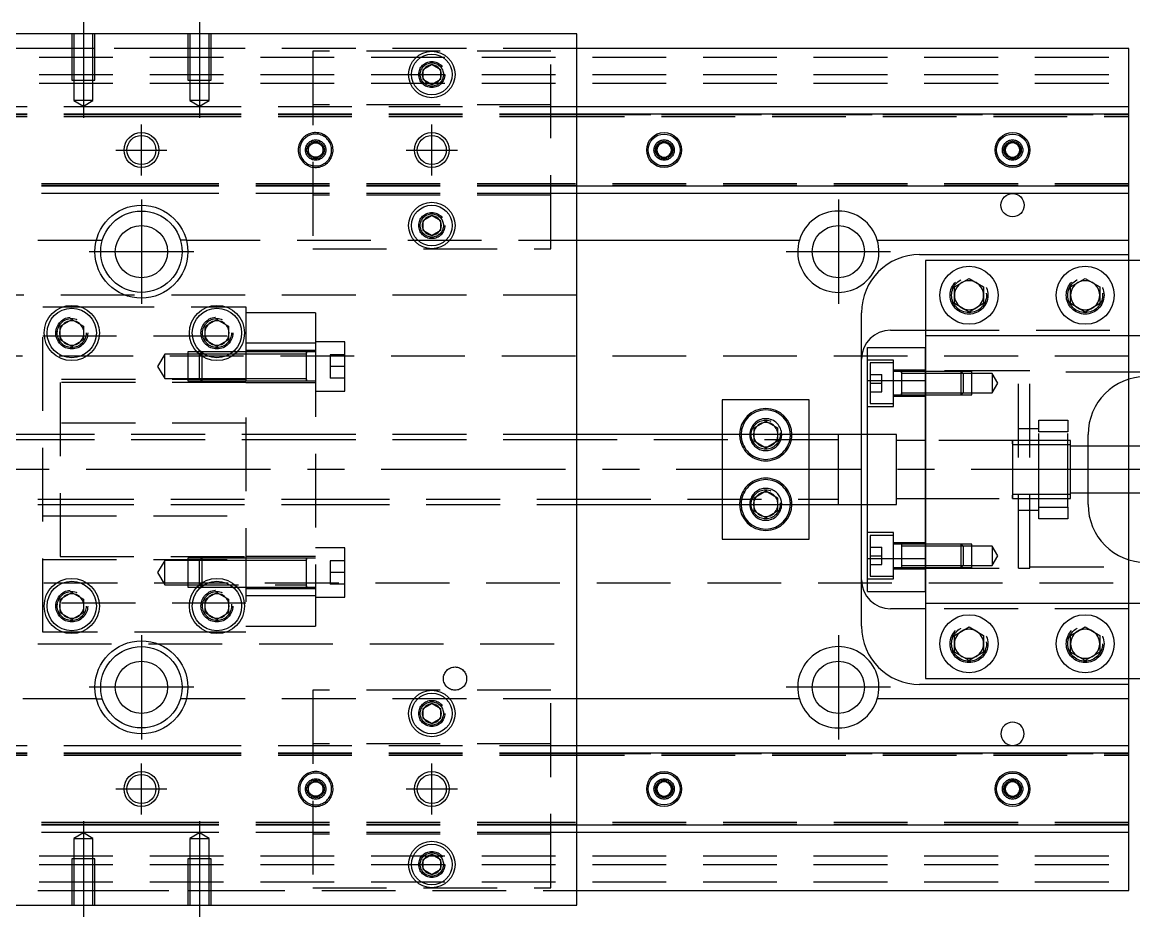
# Model space of a CAD drawing. Extents: x -12 to 519, y -264 to 77.
# Drawn here: x 149.5 to 340.9, y -77 to 77 of the extents above; entities that cross this region are included whole.
import ezdxf

# ---------------------------------------------------------------- set-up
doc = ezdxf.new("R2010")
doc.units = 0
doc.linetypes.add('CENTER', pattern=[50.8, 31.75, -6.35, 6.35, -6.35])
doc.linetypes.add('DASHED', pattern=[19.05, 12.7, -6.35])
doc.layers.get('0').update_dxf_attribs({"linetype": 'CONTINUOUS'})
doc.layers.add('CENTER', color=1, linetype='CENTER')

msp = doc.modelspace()

# ---------------------------------------------------------------- linework, layer by layer
at = {"color": 7, "linetype": 'CONTINUOUS'}
for p, q in [((245, 75), (95, 75)), ((245, -75), (245, 75)), ((340, 72.5), (245, 72.5)), ((340, 62.5), (340, 72.5)), ((218.5, 68.87), (220, 69.73)), ((220, 69.73), (221.5, 68.87)), ((218.5, 67.13), (218.5, 68.87)), ((220, 66.27), (218.5, 67.13)), ((221.5, 67.13), (220, 66.27)), ((221.5, 68.87), (221.5, 67.13)), ((245, 62.5), (340, 62.5)), ((245, 61.25), (340, 61.25)), ((340, 61.25), (340, 62.5)), ((340, 48.75), (340, 61.25)), ((258.75, 55.72), (260, 56.44)), ((258.75, 54.28), (258.75, 55.72)), ((260, 56.44), (261.25, 55.72)), ((261.25, 55.72), (261.25, 54.28)), ((318.75, 55.72), (320, 56.44)), ((318.75, 54.28), (318.75, 55.72)), ((320, 56.44), (321.25, 55.72)), ((321.25, 55.72), (321.25, 54.28)), ((260, 53.56), (258.75, 54.28)), ((261.25, 54.28), (260, 53.56)), ((320, 53.56), (318.75, 54.28)), ((321.25, 54.28), (320, 53.56)), ((340, 48.75), (245, 48.75)), ((340, 47.5), (340, 48.75)), ((340, 47.5), (245, 47.5)), ((340, 39.5), (340, 47.5)), ((218.5, 42.87), (220, 43.73)), ((218.5, 41.13), (218.5, 42.87)), ((220, 43.73), (221.5, 42.87)), ((221.5, 42.87), (221.5, 41.13)), ((220, 40.27), (218.5, 41.13)), ((221.5, 41.13), (220, 40.27)), ((162.25, 39.5), (163.29, 39.5)), ((177.75, 39.5), (176.71, 39.5)), ((245, 39.5), (283.29, 39.5)), ((296.71, 39.5), (340, 39.5)), ((340, 37), (340, 39.5)), ((304, 37), (340, 37)), ((340, 36), (340, 37)), ((305, 36), (305, 23)), ((355, 36), (305, 36)), ((310, 31.44), (312.5, 32.89)), ((312.5, 32.89), (315, 31.44)), ((330, 31.44), (332.5, 32.89)), ((332.5, 32.89), (335, 31.44)), ((310, 28.56), (310, 31.44)), ((315, 31.44), (315, 28.56)), ((330, 28.56), (330, 31.44)), ((335, 31.44), (335, 28.56)), ((294, 6), (294, 27)), ((312.5, 27.11), (310, 28.56)), ((315, 28.56), (312.5, 27.11)), ((332.5, 27.11), (330, 28.56)), ((335, 28.56), (332.5, 27.11)), ((156, 24.65), (158, 25.81)), ((158, 25.81), (160, 24.65)), ((181, 24.65), (183, 25.81)), ((183, 25.81), (185, 24.65)), ((156, 22.35), (156, 24.65)), ((160, 24.65), (160, 22.35)), ((181, 22.35), (181, 24.65)), ((185, 24.65), (185, 22.35)), ((299, 24), (305, 24)), ((305, 23), (305, 15.33)), ((345, 23), (305, 23)), ((158, 21.19), (156, 22.35)), ((160, 22.35), (158, 21.19)), ((183, 21.19), (181, 22.35)), ((185, 22.35), (183, 21.19)), ((295, 15.33), (295, 21)), ((295, 21), (305, 21)), ((295, 15.33), (305, 15.33)), ((295, -15.33), (295, 15.33)), ((305, -15.33), (305, 15.33)), ((305, 15.33), (305, -15.33)), ((340, 4), (340, 15.54)), ((285, 12), (270, 12)), ((270, 12), (270, 6)), ((285, 6), (285, 12)), ((275.5, 7.15), (277.5, 8.31)), ((277.5, 8.31), (279.5, 7.15)), ((290, 6), (245, 6)), ((275.5, 6), (275.5, 7.15)), ((279.5, 7.15), (279.5, 6)), ((290.01, 6), (290, 6)), ((295, 6), (290, 6)), ((290, 6), (290, 6)), ((333, -6), (333, 6)), ((345, 4), (333, 4)), ((333, -4), (345, -4)), ((340, -15.54), (340, -4)), ((245, -6), (290, -6)), ((270, -6), (270, -12)), ((275.5, -7.15), (275.5, -6)), ((277.5, -8.31), (275.5, -7.15)), ((279.5, -7.15), (277.5, -8.31)), ((279.5, -6), (279.5, -7.15)), ((285, -12), (285, -6)), ((290, -6), (290.01, -6)), ((290, -6), (290, -6)), ((290, -6), (295, -6)), ((294, -27), (294, -6)), ((270, -12), (285, -12)), ((295, -15.33), (305, -15.33)), ((295, -21), (295, -15.33)), ((305, -15.33), (305, -23)), ((295, -21), (305, -21)), ((156, -22.35), (158, -21.19)), ((156, -24.65), (156, -22.35)), ((158, -21.19), (160, -22.35)), ((160, -22.35), (160, -24.65)), ((181, -22.35), (183, -21.19)), ((181, -24.65), (181, -22.35)), ((183, -21.19), (185, -22.35)), ((185, -22.35), (185, -24.65)), ((158, -25.81), (156, -24.65)), ((160, -24.65), (158, -25.81)), ((183, -25.81), (181, -24.65)), ((185, -24.65), (183, -25.81)), ((305, -24), (299, -24)), ((305, -23), (345, -23)), ((305, -23), (305, -36)), ((310, -28.56), (312.5, -27.11)), ((310, -31.44), (310, -28.56)), ((312.5, -27.11), (315, -28.56)), ((315, -28.56), (315, -31.44)), ((330, -28.56), (332.5, -27.11)), ((330, -31.44), (330, -28.56)), ((332.5, -27.11), (335, -28.56)), ((335, -28.56), (335, -31.44)), ((312.5, -32.89), (310, -31.44)), ((315, -31.44), (312.5, -32.89)), ((332.5, -32.89), (330, -31.44)), ((335, -31.44), (332.5, -32.89)), ((305, -36), (355, -36)), ((340, -37), (340, -36)), ((340, -37), (304, -37)), ((340, -39.5), (340, -37)), ((162.25, -39.5), (163.29, -39.5)), ((177.75, -39.5), (176.71, -39.5)), ((283.29, -39.5), (245, -39.5)), ((340, -39.5), (296.71, -39.5)), ((340, -47.5), (340, -39.5)), ((218.5, -41.13), (220, -40.27)), ((218.5, -42.87), (218.5, -41.13)), ((220, -40.27), (221.5, -41.13)), ((221.5, -41.13), (221.5, -42.87)), ((220, -43.73), (218.5, -42.87)), ((221.5, -42.87), (220, -43.73)), ((245, -47.5), (340, -47.5)), ((340, -48.75), (340, -47.5)), ((245, -48.75), (340, -48.75)), ((340, -61.25), (340, -48.75)), ((258.75, -54.28), (260, -53.56)), ((260, -53.56), (261.25, -54.28)), ((318.75, -54.28), (320, -53.56)), ((320, -53.56), (321.25, -54.28)), ((258.75, -55.72), (258.75, -54.28)), ((261.25, -54.28), (261.25, -55.72)), ((318.75, -55.72), (318.75, -54.28)), ((321.25, -54.28), (321.25, -55.72)), ((260, -56.44), (258.75, -55.72)), ((261.25, -55.72), (260, -56.44)), ((320, -56.44), (318.75, -55.72)), ((321.25, -55.72), (320, -56.44)), ((340, -61.25), (245, -61.25)), ((340, -62.5), (245, -62.5)), ((340, -62.5), (340, -61.25)), ((340, -72.5), (340, -62.5)), ((218.5, -67.13), (220, -66.27)), ((220, -66.27), (221.5, -67.13)), ((218.5, -68.87), (218.5, -67.13)), ((220, -69.73), (218.5, -68.87)), ((221.5, -68.87), (220, -69.73)), ((221.5, -67.13), (221.5, -68.87)), ((245, -72.5), (340, -72.5)), ((95, -75), (245, -75))]:
    msp.add_line(p, q, dxfattribs=at)
at = {"color": 3, "linetype": 'DASHED'}
for p, q in [((158, 75), (158, 67)), ((158.35, 75), (158.35, 67)), ((161.65, 67), (161.65, 75)), ((162, 67), (162, 75)), ((178, 75), (178, 67)), ((178.35, 75), (178.35, 67)), ((181.65, 67), (181.65, 75)), ((182, 67), (182, 75)), ((0, 71), (340, 71)), ((158, 72.5), (95, 72.5)), ((162, 72.5), (158, 72.5)), ((178, 72.5), (162, 72.5)), ((182, 72.5), (178, 72.5)), ((245, 72.5), (182, 72.5)), ((240.5, 72), (199.5, 72)), ((199.5, 72), (199.5, 38)), ((240.5, 38), (240.5, 72)), ((0, 68), (340, 68)), ((158, 67), (162, 67)), ((158.35, 67), (158.35, 63.5)), ((161.65, 63.5), (161.65, 67)), ((178, 67), (182, 67)), ((178.35, 67), (178.35, 63.5)), ((181.65, 63.5), (181.65, 67)), ((221.97, 68.33), (222, 68)), ((0, 66.5), (340, 66.5)), ((161.65, 63.5), (158.35, 63.5)), ((158.35, 63.5), (160, 62.55)), ((160, 62.55), (161.65, 63.5)), ((181.65, 63.5), (178.35, 63.5)), ((178.35, 63.5), (180, 62.55)), ((180, 62.55), (181.65, 63.5)), ((99.5, 62.5), (165.5, 62.5)), ((99.5, 61.25), (165.5, 61.25)), ((165.5, 62.5), (174.5, 62.5)), ((165.5, 61.25), (174.5, 61.25)), ((174.5, 62.5), (240.5, 62.5)), ((174.5, 61.25), (240.5, 61.25)), ((240.5, 62.8), (199.5, 62.8)), ((240.5, 62.5), (245, 62.5)), ((240.5, 61.25), (245, 61.25)), ((99.5, 61.11), (165.5, 61.11)), ((99.5, 61.1), (165.5, 61.1)), ((99.5, 60.8), (165.5, 60.8)), ((165.5, 61.11), (174.5, 61.11)), ((165.5, 61.1), (174.5, 61.1)), ((165.5, 60.8), (174.5, 60.8)), ((174.5, 61.11), (240.5, 61.11)), ((174.5, 61.1), (240.5, 61.1)), ((174.5, 60.8), (240.5, 60.8)), ((240.5, 61.11), (245, 61.11)), ((240.5, 61.1), (340, 61.1)), ((240.5, 60.8), (340, 60.8)), ((245, 61.11), (340, 61.11)), ((198.75, 55.72), (200, 56.44)), ((198.75, 54.28), (198.75, 55.72)), ((200, 56.44), (201.25, 55.72)), ((201.25, 55.72), (201.25, 54.28)), ((200, 53.56), (198.75, 54.28)), ((201.25, 54.28), (200, 53.56)), ((201.48, 55.26), (201.5, 55)), ((261.48, 55.26), (261.5, 55)), ((318.5, 55), (318.52, 55.25)), ((165.5, 49.2), (99.5, 49.2)), ((165.5, 48.9), (99.5, 48.9)), ((165.5, 48.89), (99.5, 48.89)), ((165.5, 48.75), (99.5, 48.75)), ((174.5, 49.2), (165.5, 49.2)), ((174.5, 48.9), (165.5, 48.9)), ((174.5, 48.89), (165.5, 48.89)), ((174.5, 48.75), (165.5, 48.75)), ((240.5, 49.2), (174.5, 49.2)), ((240.5, 48.9), (174.5, 48.9)), ((240.5, 48.89), (174.5, 48.89)), ((240.5, 48.75), (174.5, 48.75)), ((340, 49.2), (240.5, 49.2)), ((340, 48.9), (240.5, 48.9)), ((245, 48.89), (240.5, 48.89)), ((245, 48.75), (240.5, 48.75)), ((340, 48.89), (245, 48.89)), ((165.5, 47.5), (99.5, 47.5)), ((174.5, 47.5), (165.5, 47.5)), ((240.5, 47.5), (174.5, 47.5)), ((240.5, 47.2), (199.5, 47.2)), ((245, 47.5), (240.5, 47.5)), ((221.97, 42.33), (222, 42)), ((95, 39.5), (162.25, 39.5)), ((177.75, 39.5), (245, 39.5)), ((199.5, 38), (240.5, 38)), ((340, 24), (340, 36)), ((245, 30), (95, 30)), ((315.48, 30.36), (315.5, 30)), ((335.48, 30.36), (335.5, 30)), ((153, 28), (156.48, 28)), ((153, -28), (153, 28)), ((156.48, 28), (159.52, 28)), ((159.52, 28), (181.48, 28)), ((181.48, 28), (184.52, 28)), ((184.52, 28), (188, 28)), ((188, 28), (188, -28)), ((200, 27), (188, 27)), ((200, 27), (200, 21.75)), ((153, 23), (188, 23)), ((155.5, 23.5), (155.52, 23.8)), ((180.5, 23.5), (180.52, 23.8)), ((305, 24), (340, 24)), ((340, 23), (340, 24)), ((340, 15.54), (340, 23)), ((200, 21.75), (188, 21.75)), ((205, 22), (200, 22)), ((200, 21.75), (200, -21.75)), ((205, 13.5), (205, 22)), ((340, 19.5), (76.9, 19.5)), ((174, 19.85), (172.79, 17.75)), ((174, 15.65), (174, 19.85)), ((178, 19.85), (174, 19.85)), ((178, 20.25), (178, 15.25)), ((179.53, 20.25), (178, 20.25)), ((180, 19.85), (178, 19.85)), ((180.26, 20.25), (179.53, 20.25)), ((180.34, 20.19), (180, 19.85)), ((180, 19.82), (180, 19.85)), ((180.82, 19.85), (180, 19.85)), ((180, 15.65), (180, 19.82)), ((180.4, 20.25), (180.26, 20.25)), ((180.4, 20.25), (180.34, 20.19)), ((180.4, 20.25), (180.4, 20.14)), ((185.74, 20.25), (180.4, 20.25)), ((185.74, 20.25), (180.4, 20.25)), ((180.4, 20.14), (180.4, 19.52)), ((180.4, 19.52), (180.4, 15.25)), ((185.18, 19.85), (180.82, 19.85)), ((186.04, 19.85), (185.18, 19.85)), ((186.47, 20.25), (185.74, 20.25)), ((188, 19.85), (186.04, 19.85)), ((188, 20.25), (186.47, 20.25)), ((188, 20.25), (186.47, 20.25)), ((200, 20.5), (188, 20.5)), ((198.41, 20.25), (188, 20.25)), ((198.4, 19.85), (188, 19.85)), ((198.4, 15.25), (198.4, 20.25)), ((198.4, 19.85), (198.4, 20.25)), ((198.4, 15.25), (198.4, 20.25)), ((198.4, 20), (198.4, 20.25)), ((198.4, 20.25), (198.4, 20)), ((200, 20.25), (198.4, 20.25)), ((198.4, 15.51), (198.4, 20)), ((198.4, 15.65), (198.4, 19.85)), ((202.5, 19.75), (202.5, 17.75)), ((205, 19.75), (202.5, 19.75)), ((305, 15.33), (305, 21)), ((172.79, 17.75), (174, 15.65)), ((202.5, 17.75), (202.5, 15.75)), ((205, 17.75), (202.5, 17.75)), ((299.5, 18.85), (295, 18.85)), ((295.5, 18.35), (295.5, 11.35)), ((299.5, 18.35), (295.5, 18.35)), ((299.5, 10.85), (299.5, 18.85)), ((188, 15.5), (153, 15.5)), ((174, 15.65), (178, 15.65)), ((178, 15.65), (180, 15.65)), ((180, 15.65), (188, 15.65)), ((180, 15.65), (180.4, 15.25)), ((188, 15.65), (198.4, 15.65)), ((198.4, 15.25), (198.4, 15.65)), ((198.4, 15.25), (198.4, 15.51)), ((198.4, 15.51), (198.4, 15.25)), ((205, 15.75), (202.5, 15.75)), ((295.5, 16.35), (297.5, 16.35)), ((297.5, 14.85), (297.5, 16.35)), ((305, 17.1), (299.5, 17.1)), ((300.9, 16.85), (299.5, 16.85)), ((300.9, 16.85), (300.9, 16.63)), ((300.9, 16.63), (300.9, 16.85)), ((305, 16.85), (300.9, 16.85)), ((300.9, 16.85), (300.9, 16.85)), ((300.9, 16.85), (300.9, 16.85)), ((300.9, 16.63), (300.9, 13.07)), ((305, 16.5), (300.9, 16.5)), ((321, 17), (305, 17)), ((311.15, 16.85), (305, 16.85)), ((311.15, 16.85), (305, 16.85)), ((311.5, 16.5), (305, 16.5)), ((311.15, 12.85), (311.15, 16.85)), ((313, 16.85), (311.15, 16.85)), ((311.5, 16.5), (311.15, 16.85)), ((311.5, 16.5), (311.5, 13.2)), ((313, 16.5), (311.5, 16.5)), ((313, 12.85), (313, 16.85)), ((316.5, 16.5), (313, 16.5)), ((316.5, 16.5), (316.5, 13.2)), ((317.45, 14.85), (316.5, 16.5)), ((321, -17), (321, 17)), ((323, 17), (321, 17)), ((323, -17), (323, 17)), ((380, 16.75), (323, 16.75)), ((340, 15.54), (340, 15.54)), ((156, 15), (156, -15)), ((188, 15), (156, 15)), ((178, 15.25), (180.4, 15.25)), ((180.4, 15.25), (188, 15.25)), ((188, 15.25), (198.41, 15.25)), ((188, 15), (200, 15)), ((198.4, 15.25), (200, 15.25)), ((200, 13.5), (205, 13.5)), ((295.5, 14.85), (297.5, 14.85)), ((297.5, 13.35), (297.5, 14.85)), ((316.5, 13.2), (317.45, 14.85)), ((295.5, 13.35), (297.5, 13.35)), ((299.5, 12.85), (300.9, 12.85)), ((299.5, 12.6), (305, 12.6)), ((300.9, 13.2), (305, 13.2)), ((300.9, 13.07), (300.9, 12.85)), ((300.9, 12.85), (300.9, 13.07)), ((300.9, 12.85), (300.9, 12.85)), ((300.9, 12.85), (305, 12.85)), ((300.9, 12.85), (300.9, 12.85)), ((305, 13.2), (311.5, 13.2)), ((305, 12.85), (311.15, 12.85)), ((305, 12.85), (311.15, 12.85)), ((311.15, 12.85), (311.5, 13.2)), ((311.15, 12.85), (313, 12.85)), ((311.5, 13.2), (313, 13.2)), ((313, 13.2), (316.5, 13.2)), ((295, 10.85), (299.5, 10.85)), ((295.5, 11.35), (299.5, 11.35)), ((188, 8), (153, 8)), ((324.5, 8.5), (329.5, 8.5)), ((324.5, 6.5), (324.5, 8.5)), ((329.5, 8.5), (329.5, 6.5)), ((156, 6), (95, 6)), ((200, 6), (156, 6)), ((245, 6), (200, 6)), ((270, 6), (270, 5.13)), ((275.5, 5.13), (275.5, 6)), ((279.5, 6), (279.5, 5.13)), ((279.98, 6.29), (280, 6)), ((285, 5.13), (285, 6)), ((290, -6), (290, 6)), ((294, -6), (294, 6)), ((300, 6), (295, 6)), ((300, 0), (300, 6)), ((324.5, 7), (321, 7)), ((324.5, -6.5), (324.5, 6.5)), ((329.5, 6.5), (324.5, 6.5)), ((329.5, -6.5), (329.5, 6.5)), ((156, 5.13), (95, 5.13)), ((200, 5.13), (156, 5.13)), ((245, 5.13), (200, 5.13)), ((290, 5.13), (245, 5.13)), ((270, 5.13), (270, -5.12)), ((275.5, 4.85), (275.5, 5.13)), ((277.5, 3.69), (275.5, 4.85)), ((279.5, 4.85), (277.5, 3.69)), ((279.5, 5.13), (279.5, 4.85)), ((285, -5.12), (285, 5.13)), ((305, 5), (300, 5)), ((320.01, 5), (305, 5)), ((320, 4.44), (320, 5)), ((320, 5), (320, 4.44)), ((329.5, 5), (320, 5)), ((320, 4.44), (320, -4.44)), ((329.5, 4.25), (320, 4.25)), ((330, 5), (329.5, 5)), ((330, 4.25), (329.5, 4.25)), ((330, 0), (330, 5)), ((333, 4), (330, 4)), ((340, -4), (340, 4)), ((300, -6), (300, 0)), ((330, -5), (330, 0)), ((275.5, -4.85), (277.5, -3.69)), ((277.5, -3.69), (279.5, -4.85)), ((95, -5.12), (156, -5.12)), ((156, -5.12), (200, -5.12)), ((200, -5.12), (245, -5.12)), ((245, -5.12), (290, -5.12)), ((270, -5.12), (270, -6)), ((275.5, -5.12), (275.5, -4.85)), ((275.5, -6), (275.5, -5.12)), ((279.5, -4.85), (279.5, -5.12)), ((279.5, -5.12), (279.5, -6)), ((279.98, -5.71), (280, -6)), ((285, -6), (285, -5.12)), ((300, -5), (305, -5)), ((305, -5), (320.01, -5)), ((320, -4.25), (329.5, -4.25)), ((320, -5), (320, -4.44)), ((320, -4.44), (320, -5)), ((320, -5), (320, -5)), ((320, -5), (329.5, -5)), ((329.5, -4.25), (330, -4.25)), ((329.5, -5), (330, -5)), ((330, -4), (333, -4)), ((95, -6), (156, -6)), ((156, -6), (200, -6)), ((200, -6), (245, -6)), ((290, -6), (290, -6)), ((295, -6), (300, -6)), ((321, -7), (324.5, -7)), ((324.5, -6.5), (329.5, -6.5)), ((324.5, -8.5), (324.5, -6.5)), ((329.5, -6.5), (329.5, -8.5)), ((153, -8), (188, -8)), ((329.5, -8.5), (324.5, -8.5)), ((299.5, -10.85), (295, -10.85)), ((295.5, -11.35), (295.5, -18.35)), ((299.5, -11.35), (295.5, -11.35)), ((299.5, -18.85), (299.5, -10.85)), ((295.5, -13.35), (297.5, -13.35)), ((297.5, -14.85), (297.5, -13.35)), ((305, -12.6), (299.5, -12.6)), ((300.9, -12.85), (299.5, -12.85)), ((300.9, -12.85), (300.9, -13.07)), ((300.9, -12.85), (300.9, -12.85)), ((305, -12.85), (300.9, -12.85)), ((300.9, -12.85), (300.9, -12.85)), ((300.9, -13.07), (300.9, -16.63)), ((305, -13.2), (300.9, -13.2)), ((311.15, -12.85), (305, -12.85)), ((311.15, -12.85), (305, -12.85)), ((311.5, -13.2), (305, -13.2)), ((311.15, -16.85), (311.15, -12.85)), ((313, -12.85), (311.15, -12.85)), ((311.5, -13.2), (311.15, -12.85)), ((311.5, -13.2), (311.5, -16.5)), ((313, -13.2), (311.5, -13.2)), ((313, -16.85), (313, -12.85)), ((316.5, -13.2), (313, -13.2)), ((316.5, -13.2), (316.5, -16.5)), ((317.45, -14.85), (316.5, -13.2)), ((156, -15), (188, -15)), ((178, -15.25), (178, -20.25)), ((180.4, -15.25), (178, -15.25)), ((180.4, -15.25), (180, -15.65)), ((180.4, -15.25), (180.4, -19.52)), ((188, -15.25), (180.4, -15.25)), ((188, -15.25), (180.4, -15.25)), ((200, -15), (188, -15)), ((198.41, -15.25), (188, -15.25)), ((198.4, -20.25), (198.4, -15.25)), ((198.4, -20.25), (198.4, -15.25)), ((198.4, -15.51), (198.4, -15.25)), ((198.4, -15.25), (198.4, -15.51)), ((200, -15.25), (198.4, -15.25)), ((205, -13.5), (200, -13.5)), ((205, -22), (205, -13.5)), ((295.5, -14.85), (297.5, -14.85)), ((297.5, -16.35), (297.5, -14.85)), ((316.5, -16.5), (317.45, -14.85)), ((153, -15.5), (188, -15.5)), ((174, -15.65), (172.79, -17.75)), ((174, -19.85), (174, -15.65)), ((178, -15.65), (174, -15.65)), ((180, -15.65), (178, -15.65)), ((180, -19.85), (180, -15.65)), ((188, -15.65), (180, -15.65)), ((198.4, -15.65), (188, -15.65)), ((198.4, -20), (198.4, -15.51)), ((202.5, -15.75), (202.5, -17.75)), ((205, -15.75), (202.5, -15.75)), ((295.5, -16.35), (297.5, -16.35)), ((299.5, -16.85), (300.9, -16.85)), ((299.5, -17.1), (305, -17.1)), ((300.9, -16.5), (305, -16.5)), ((300.9, -16.63), (300.9, -16.85)), ((300.9, -16.85), (300.9, -16.85)), ((300.9, -16.85), (300.9, -16.85)), ((300.9, -16.85), (305, -16.85)), ((305, -21), (305, -15.33)), ((305, -16.5), (311.5, -16.5)), ((305, -16.85), (311.15, -16.85)), ((305, -16.85), (311.15, -16.85)), ((305, -17), (321, -17)), ((311.15, -16.85), (311.5, -16.5)), ((311.15, -16.85), (313, -16.85)), ((311.5, -16.5), (313, -16.5)), ((313, -16.5), (316.5, -16.5)), ((321, -17), (323, -17)), ((323, -16.75), (380, -16.75)), ((340, -23), (340, -15.54)), ((340, -15.54), (340, -15.54)), ((172.79, -17.75), (174, -19.85)), ((202.5, -17.75), (202.5, -19.75)), ((205, -17.75), (202.5, -17.75)), ((295, -18.85), (299.5, -18.85)), ((295.5, -18.35), (299.5, -18.35)), ((76.97, -19.5), (340, -19.5)), ((174, -19.85), (198.4, -19.85)), ((178, -20.25), (179.53, -20.25)), ((179.53, -20.25), (180.26, -20.25)), ((180, -19.85), (180.34, -20.19)), ((180.26, -20.25), (180.4, -20.25)), ((180.34, -20.19), (180.4, -20.25)), ((180.4, -19.52), (180.4, -20.14)), ((180.4, -20.14), (180.4, -20.25)), ((180.4, -20.25), (185.74, -20.25)), ((185.74, -20.25), (186.47, -20.25)), ((186.47, -20.25), (188, -20.25)), ((186.47, -20.25), (188, -20.25)), ((188, -20.25), (198.41, -20.25)), ((188, -20.5), (200, -20.5)), ((198.4, -20.25), (198.4, -20)), ((198.4, -20), (198.4, -20.25)), ((198.4, -20.25), (198.4, -20.25)), ((198.4, -20.25), (200, -20.25)), ((205, -19.75), (202.5, -19.75)), ((200, -21.75), (188, -21.75)), ((200, -21.75), (188, -21.75)), ((200, -21.75), (200, -27)), ((200, -22), (205, -22)), ((188, -23), (153, -23)), ((155.5, -23.5), (155.52, -23.2)), ((185.48, -23.21), (185.5, -23.5)), ((340, -24), (305, -24)), ((340, -24), (340, -23)), ((340, -36), (340, -24)), ((156.48, -28), (153, -28)), ((159.52, -28), (156.48, -28)), ((181.48, -28), (159.52, -28)), ((184.52, -28), (181.48, -28)), ((188, -28), (184.52, -28)), ((188, -27), (200, -27)), ((95, -30), (245, -30)), ((315.48, -29.64), (315.5, -30)), ((329.5, -30), (329.52, -29.65)), ((199.5, -38), (199.5, -72)), ((240.5, -38), (199.5, -38)), ((240.5, -72), (240.5, -38)), ((162.25, -39.5), (95, -39.5)), ((245, -39.5), (177.75, -39.5)), ((221.97, -41.67), (222, -42)), ((99.5, -47.5), (165.5, -47.5)), ((165.5, -47.5), (174.5, -47.5)), ((174.5, -47.5), (240.5, -47.5)), ((240.5, -47.2), (199.5, -47.2)), ((240.5, -47.5), (245, -47.5)), ((99.5, -48.75), (165.5, -48.75)), ((99.5, -48.89), (165.5, -48.89)), ((99.5, -48.9), (165.5, -48.9)), ((99.5, -49.2), (165.5, -49.2)), ((165.5, -48.75), (174.5, -48.75)), ((165.5, -48.89), (174.5, -48.89)), ((165.5, -48.9), (174.5, -48.9)), ((165.5, -49.2), (174.5, -49.2)), ((174.5, -48.75), (240.5, -48.75)), ((174.5, -48.89), (240.5, -48.89)), ((174.5, -48.9), (240.5, -48.9)), ((174.5, -49.2), (240.5, -49.2)), ((240.5, -48.75), (245, -48.75)), ((240.5, -48.89), (245, -48.89)), ((240.5, -48.9), (340, -48.9)), ((240.5, -49.2), (340, -49.2)), ((245, -48.89), (340, -48.89)), ((198.75, -54.28), (200, -53.56)), ((200, -53.56), (201.25, -54.28)), ((198.5, -55), (198.52, -54.75)), ((198.75, -55.72), (198.75, -54.28)), ((201.25, -54.28), (201.25, -55.72)), ((258.5, -55), (258.52, -54.75)), ((321.48, -54.74), (321.5, -55)), ((200, -56.44), (198.75, -55.72)), ((201.25, -55.72), (200, -56.44)), ((165.5, -60.8), (99.5, -60.8)), ((165.5, -61.1), (99.5, -61.1)), ((165.5, -61.11), (99.5, -61.11)), ((174.5, -60.8), (165.5, -60.8)), ((174.5, -61.1), (165.5, -61.1)), ((174.5, -61.11), (165.5, -61.11)), ((240.5, -60.8), (174.5, -60.8)), ((240.5, -61.1), (174.5, -61.1)), ((240.5, -61.11), (174.5, -61.11)), ((340, -60.8), (240.5, -60.8)), ((340, -61.1), (240.5, -61.1)), ((245, -61.11), (240.5, -61.11)), ((340, -61.11), (245, -61.11)), ((165.5, -61.25), (99.5, -61.25)), ((165.5, -62.5), (99.5, -62.5)), ((160, -62.55), (158.35, -63.5)), ((161.65, -63.5), (160, -62.55)), ((174.5, -61.25), (165.5, -61.25)), ((174.5, -62.5), (165.5, -62.5)), ((240.5, -61.25), (174.5, -61.25)), ((240.5, -62.5), (174.5, -62.5)), ((180, -62.55), (178.35, -63.5)), ((181.65, -63.5), (180, -62.55)), ((240.5, -62.8), (199.5, -62.8)), ((245, -61.25), (240.5, -61.25)), ((245, -62.5), (240.5, -62.5)), ((158.35, -63.5), (160, -63.5)), ((158.35, -63.5), (158.35, -67)), ((160, -63.5), (161.65, -63.5)), ((161.65, -67), (161.65, -63.5)), ((178.35, -63.5), (180, -63.5)), ((178.35, -63.5), (178.35, -67)), ((180, -63.5), (181.65, -63.5)), ((181.65, -67), (181.65, -63.5)), ((0, -66.5), (340, -66.5)), ((0, -68), (340, -68)), ((162, -67), (158, -67)), ((158, -67), (158, -75)), ((158.35, -67), (158.35, -75)), ((161.65, -75), (161.65, -67)), ((162, -75), (162, -67)), ((182, -67), (178, -67)), ((178, -67), (178, -75)), ((178.35, -67), (178.35, -75)), ((181.65, -75), (181.65, -67)), ((182, -75), (182, -67)), ((221.97, -67.67), (222, -68)), ((0, -71), (340, -71)), ((95, -72.5), (158, -72.5)), ((158, -72.5), (162, -72.5)), ((162, -72.5), (178, -72.5)), ((178, -72.5), (182, -72.5)), ((182, -72.5), (245, -72.5)), ((199.5, -72), (240.5, -72))]:
    msp.add_line(p, q, dxfattribs=at)
at = {"color": 7, "linetype": 'CONTINUOUS'}
for centre, radius in [((220, 68), 4), ((220, 68), 3.5), ((170, 55), 3), ((170, 55), 2.5), ((220, 55), 2.5), ((260, 55), 3), ((260, 55), 2.75), ((320, 55), 3), ((320, 55), 2.75), ((220, 42), 4), ((320, 45.5), 2), ((170, 37.5), 8), ((170, 37.5), 7), ((220, 42), 3.5), ((170, 37.5), 4.5), ((290, 37.5), 4.5), ((312.5, 30), 5), ((332.5, 30), 5), ((158, 23.5), 4.75), ((158, 23.5), 4.25), ((183, 23.5), 4.75), ((183, 23.5), 4.25), ((158, -23.5), 4.75), ((183, -23.5), 4.75), ((158, -23.5), 4.25), ((183, -23.5), 4.25), ((312.5, -30), 5), ((332.5, -30), 5), ((170, -37.5), 8), ((170, -37.5), 7), ((170, -37.5), 4.5), ((290, -37.5), 4.5), ((220, -42), 4), ((220, -42), 3.5), ((170, -55), 3), ((170, -55), 2.5), ((220, -55), 2.5), ((260, -55), 3), ((260, -55), 2.75), ((320, -55), 3), ((320, -55), 2.75), ((220, -68), 4), ((220, -68), 3.5)]:
    msp.add_circle(centre, radius, dxfattribs=at)
at = {"color": 3, "linetype": 'DASHED'}
for centre, radius in [((220, 68), 2.25), ((220, 68), 2), ((200, 55), 1.75), ((200, 55), 1.5), ((200, 55), 1.25), ((260, 55), 1.75), ((260, 55), 1.5), ((320, 55), 1.75), ((320, 55), 1.5), ((220, 42), 2.25), ((220, 42), 2), ((312.5, 30), 3.25), ((312.5, 30), 3), ((332.5, 30), 3.25), ((332.5, 30), 3), ((158, 23.5), 2.75), ((158, 23.5), 2.5), ((183, 23.5), 2.75), ((183, 23.5), 2.5), ((277.5, 6), 2.5), ((277.5, -6), 2.5), ((158, -23.5), 2.75), ((158, -23.5), 2.5), ((183, -23.5), 2.75), ((183, -23.5), 2.5), ((312.5, -30), 3.25), ((332.5, -30), 3.25), ((312.5, -30), 3), ((332.5, -30), 3), ((224, -36), 2), ((220, -42), 2.25), ((220, -42), 2), ((200, -55), 1.75), ((200, -55), 1.5), ((260, -55), 1.75), ((260, -55), 1.5), ((320, -55), 1.75), ((320, -55), 1.5), ((200, -55), 1.25), ((220, -68), 2.25), ((220, -68), 2)]:
    msp.add_circle(centre, radius, dxfattribs=at)
at = {"color": 3, "linetype": 'CONTINUOUS'}
for centre in [(220, 55), (220, -55)]:
    msp.add_circle(centre, 3, dxfattribs=at)
at = {"color": 7, "linetype": 'CONTINUOUS'}
for centre, radius, start, end in [((220, 68), 1.65, 144.62, 155.38), ((220, 68), 1.65, 95.38, 144.62), ((220, 68), 1.65, 84.62, 95.38), ((220, 68), 1.65, 35.38, 84.62), ((220, 68), 1.65, 24.62, 35.38), ((220, 68), 1.65, 155.38, 180), ((220, 68), 1.65, 180, 204.62), ((220, 68), 1.65, 204.62, 215.38), ((220, 68), 1.65, 215.38, 264.62), ((220, 68), 1.65, 275.38, 324.62), ((220, 68), 1.65, 324.62, 335.38), ((220, 68), 1.65, 335.38, 24.62), ((220, 68), 1.65, 264.62, 275.38), ((260, 55), 1.25, 120, 180), ((260, 55), 1.25, 60, 120), ((260, 55), 1.25, 0, 60), ((320, 55), 1.25, 120, 180), ((320, 55), 1.25, 60, 120), ((320, 55), 1.25, 0, 60), ((260, 55), 1.25, 180, 240), ((260, 55), 1.25, 240, 300), ((260, 55), 1.25, 300, 0), ((320, 55), 1.25, 180, 240), ((320, 55), 1.25, 240, 300), ((320, 55), 1.25, 300, 0), ((290, 37.5), 7, 16.6015, 163.3985), ((220, 42), 1.65, 155.38, 180), ((220, 42), 1.65, 144.62, 155.38), ((220, 42), 1.65, 95.38, 144.62), ((220, 42), 1.65, 84.62, 95.38), ((220, 42), 1.65, 35.38, 84.62), ((220, 42), 1.65, 24.62, 35.38), ((220, 42), 1.65, 335.38, 24.62), ((220, 42), 1.65, 180, 204.62), ((220, 42), 1.65, 204.62, 215.38), ((220, 42), 1.65, 215.38, 264.62), ((220, 42), 1.65, 264.62, 275.38), ((220, 42), 1.65, 275.38, 324.62), ((220, 42), 1.65, 324.62, 335.38), ((290, 37.5), 7, 163.3985, 16.6015), ((304, 27), 10, 90, 180), ((312.5, 30), 2.5, 120, 180), ((312.5, 30), 2.5, 60, 120), ((312.5, 30), 2.5, 0, 60), ((332.5, 30), 2.5, 120, 180), ((332.5, 30), 2.5, 60, 120), ((332.5, 30), 2.5, 0, 60), ((312.5, 30), 2.5, 180, 240), ((312.5, 30), 2.5, 300, 0), ((332.5, 30), 2.5, 180, 240), ((332.5, 30), 2.5, 300, 0), ((312.5, 30), 2.5, 240, 300), ((332.5, 30), 2.5, 240, 300), ((158, 23.5), 2.1, 137.7528, 162.2472), ((158, 23.5), 2.1, 102.2472, 137.7528), ((158, 23.5), 2.1, 77.7528, 102.2472), ((158, 23.5), 2.1, 42.2472, 77.7528), ((158, 23.5), 2.1, 17.7528, 42.2472), ((183, 23.5), 2.1, 137.7528, 162.2472), ((183, 23.5), 2.1, 102.2472, 137.7528), ((183, 23.5), 2.1, 77.7528, 102.2472), ((183, 23.5), 2.1, 42.2472, 77.7528), ((183, 23.5), 2.1, 17.7528, 42.2472), ((158, 23.5), 2.1, 162.2472, 180), ((158, 23.5), 2.1, 180, 197.7528), ((158, 23.5), 2.1, 342.2472, 17.7528), ((183, 23.5), 2.1, 162.2472, 180), ((183, 23.5), 2.1, 180, 197.7528), ((183, 23.5), 2.1, 342.2472, 17.7528), ((299, 19), 5, 90, 180), ((158, 23.5), 2.1, 197.7528, 222.2472), ((158, 23.5), 2.1, 222.2472, 257.7528), ((158, 23.5), 2.1, 257.7528, 282.2472), ((158, 23.5), 2.1, 282.2472, 317.7528), ((158, 23.5), 2.1, 317.7528, 342.2472), ((183, 23.5), 2.1, 197.7528, 222.2472), ((183, 23.5), 2.1, 222.2472, 257.7528), ((183, 23.5), 2.1, 257.7528, 282.2472), ((183, 23.5), 2.1, 282.2472, 317.7528), ((183, 23.5), 2.1, 317.7528, 342.2472), ((343, 6), 10, 90, 180), ((277.5, 6), 4.5, 0, 180), ((277.5, 6), 4.25, 0, 180), ((277.5, 6), 2.1, 102.2472, 137.7528), ((277.5, 6), 2.1, 77.7528, 102.2472), ((277.5, 6), 2.1, 42.2472, 77.7528), ((277.5, 6), 2.1, 162.2472, 180), ((277.5, 6), 2.1, 137.7528, 162.2472), ((277.5, 6), 2.1, 17.7528, 42.2472), ((277.5, 6), 2.1, 0, 17.7528), ((277.5, 6), 2.1, 197.7528, 204.6243), ((277.5, 6), 2.1, 335.3757, 342.2472), ((277.5, -6), 2.1, 17.7528, 24.6243), ((277.5, -6), 4.5, 180, 0), ((277.5, -6), 4.25, 180, 0), ((277.5, -6), 2.1, 180, 197.7528), ((277.5, -6), 2.1, 197.7528, 222.2472), ((277.5, -6), 2.1, 222.2472, 257.7528), ((277.5, -6), 2.1, 282.2472, 317.7528), ((277.5, -6), 2.1, 317.7528, 342.2472), ((277.5, -6), 2.1, 342.2472, 0), ((343, -6), 10, 180, 270), ((277.5, -6), 2.1, 257.7528, 282.2472), ((299, -19), 5, 180, 270), ((158, -23.5), 2.1, 162.2472, 180), ((158, -23.5), 2.1, 137.7528, 162.2472), ((158, -23.5), 2.1, 102.2472, 137.7528), ((158, -23.5), 2.1, 77.7528, 102.2472), ((158, -23.5), 2.1, 42.2472, 77.7528), ((158, -23.5), 2.1, 17.7528, 42.2472), ((158, -23.5), 2.1, 342.2472, 17.7528), ((183, -23.5), 2.1, 162.2472, 180), ((183, -23.5), 2.1, 137.7528, 162.2472), ((183, -23.5), 2.1, 102.2472, 137.7528), ((183, -23.5), 2.1, 77.7528, 102.2472), ((183, -23.5), 2.1, 42.2472, 77.7528), ((183, -23.5), 2.1, 17.7528, 42.2472), ((183, -23.5), 2.1, 342.2472, 17.7528), ((158, -23.5), 2.1, 180, 197.7528), ((158, -23.5), 2.1, 197.7528, 222.2472), ((158, -23.5), 2.1, 317.7528, 342.2472), ((183, -23.5), 2.1, 180, 197.7528), ((183, -23.5), 2.1, 197.7528, 222.2472), ((183, -23.5), 2.1, 317.7528, 342.2472), ((158, -23.5), 2.1, 222.2472, 257.7528), ((158, -23.5), 2.1, 257.7528, 282.2472), ((158, -23.5), 2.1, 282.2472, 317.7528), ((183, -23.5), 2.1, 222.2472, 257.7528), ((183, -23.5), 2.1, 257.7528, 282.2472), ((183, -23.5), 2.1, 282.2472, 317.7528), ((304, -27), 10, 180, 270), ((312.5, -30), 2.5, 120, 180), ((312.5, -30), 2.5, 60, 120), ((312.5, -30), 2.5, 0, 60), ((332.5, -30), 2.5, 120, 180), ((332.5, -30), 2.5, 60, 120), ((332.5, -30), 2.5, 0, 60), ((290, -37.5), 7, 343.3985, 196.6015), ((312.5, -30), 2.5, 180, 240), ((312.5, -30), 2.5, 300, 0), ((332.5, -30), 2.5, 180, 240), ((332.5, -30), 2.5, 300, 0), ((312.5, -30), 2.5, 240, 300), ((332.5, -30), 2.5, 240, 300), ((290, -37.5), 7, 196.6015, 343.3985), ((220, -42), 1.65, 155.38, 180), ((220, -42), 1.65, 180, 204.62), ((220, -42), 1.65, 144.62, 155.38), ((220, -42), 1.65, 95.38, 144.62), ((220, -42), 1.65, 84.62, 95.38), ((220, -42), 1.65, 35.38, 84.62), ((220, -42), 1.65, 24.62, 35.38), ((220, -42), 1.65, 335.38, 24.62), ((220, -42), 1.65, 204.62, 215.38), ((220, -42), 1.65, 215.38, 264.62), ((220, -42), 1.65, 264.62, 275.38), ((220, -42), 1.65, 275.38, 324.62), ((220, -42), 1.65, 324.62, 335.38), ((320, -45.5), 2, 90, 270), ((320, -45.5), 2, 270, 90), ((260, -55), 1.25, 120, 180), ((260, -55), 1.25, 180, 240), ((260, -55), 1.25, 60, 120), ((260, -55), 1.25, 0, 60), ((260, -55), 1.25, 300, 0), ((320, -55), 1.25, 120, 180), ((320, -55), 1.25, 180, 240), ((320, -55), 1.25, 60, 120), ((320, -55), 1.25, 0, 60), ((320, -55), 1.25, 300, 0), ((260, -55), 1.25, 240, 300), ((320, -55), 1.25, 240, 300), ((220, -68), 1.65, 95.38, 144.62), ((220, -68), 1.65, 84.62, 95.38), ((220, -68), 1.65, 35.38, 84.62), ((220, -68), 1.65, 155.38, 180), ((220, -68), 1.65, 180, 204.62), ((220, -68), 1.65, 144.62, 155.38), ((220, -68), 1.65, 204.62, 215.38), ((220, -68), 1.65, 24.62, 35.38), ((220, -68), 1.65, 324.62, 335.38), ((220, -68), 1.65, 335.38, 24.62), ((220, -68), 1.65, 215.38, 264.62), ((220, -68), 1.65, 264.62, 275.38), ((220, -68), 1.65, 275.38, 324.62)]:
    msp.add_arc(centre, radius, start, end, dxfattribs=at)
at = {"color": 3, "linetype": 'DASHED'}
for centre, radius, start, end in [((200, 55), 3, 213.5573, 90), ((200, 55), 3, 90, 146.4427), ((200, 55), 2.75, 0, 148.9612), ((200, 55), 3, 157.6684, 202.3316), ((200, 55), 3, 146.4427, 157.6684), ((200, 55), 2.75, 163.1009, 196.8991), ((200, 55), 2.75, 148.9612, 163.1009), ((200, 55), 3, 202.3316, 213.5573), ((200, 55), 2.75, 196.8991, 211.0388), ((200, 55), 2.75, 211.0388, 0), ((277.5, 6), 2.75, 0, 180), ((277.5, 6), 4.5, 180, 191.2123), ((277.5, 6), 4.25, 180, 191.8812), ((277.5, 6), 2.75, 180, 198.553), ((277.5, 6), 2.1, 180, 197.7528), ((277.5, 6), 2.1, 342.2472, 0), ((277.5, 6), 2.75, 341.447, 0), ((277.5, 6), 4.25, 348.1188, 0), ((277.5, 6), 4.5, 348.7877, 0), ((277.5, 6), 4.5, 191.2123, 348.7877), ((277.5, 6), 4.25, 191.8812, 348.1188), ((277.5, 6), 2.75, 198.553, 341.447), ((277.5, 6), 2.1, 204.6243, 222.2472), ((277.5, 6), 2.1, 222.2472, 257.7528), ((277.5, 6), 2.1, 257.7528, 282.2472), ((277.5, 6), 2.1, 282.2472, 317.7528), ((277.5, 6), 2.1, 317.7528, 335.3757), ((277.5, -6), 4.5, 11.2123, 168.7877), ((277.5, -6), 4.25, 11.8812, 168.1188), ((277.5, -6), 2.75, 18.553, 161.447), ((277.5, -6), 4.5, 168.7877, 180), ((277.5, -6), 4.25, 168.1188, 180), ((277.5, -6), 2.75, 161.447, 180), ((277.5, -6), 2.1, 162.2472, 180), ((277.5, -6), 2.1, 155.3757, 162.2472), ((277.5, -6), 2.1, 137.7528, 155.3757), ((277.5, -6), 2.1, 102.2472, 137.7528), ((277.5, -6), 2.1, 77.7528, 102.2472), ((277.5, -6), 2.1, 42.2472, 77.7528), ((277.5, -6), 2.1, 24.6243, 42.2472), ((277.5, -6), 2.1, 0, 17.7528), ((277.5, -6), 2.75, 0, 18.553), ((277.5, -6), 4.25, 0, 11.8812), ((277.5, -6), 4.5, 0, 11.2123), ((277.5, -6), 2.75, 180, 0), ((200, -55), 3, 146.4427, 157.6684), ((200, -55), 2.75, 148.9612, 163.1009), ((200, -55), 3, 213.5573, 90), ((200, -55), 3, 90, 146.4427), ((200, -55), 2.75, 0, 148.9612), ((200, -55), 3, 157.6684, 202.3316), ((200, -55), 2.75, 163.1009, 196.8991), ((200, -55), 2.75, 211.0388, 0), ((200, -55), 3, 202.3316, 213.5573), ((200, -55), 2.75, 196.8991, 211.0388)]:
    msp.add_arc(centre, radius, start, end, dxfattribs=at)
at = {"layer": 'CENTER', "color": 1, "linetype": 'CENTER'}
for p, q in [((160, 77), (160, 60.55)), ((180, 77), (180, 60.55)), ((170, 50.6), (170, 59.4)), ((220, 50.6), (220, 59.4)), ((165.6, 55), (174.4, 55)), ((215.6, 55), (224.4, 55)), ((170, 46.5), (170, 28.5)), ((290, 46.5), (290, 28.5)), ((179, 37.5), (161, 37.5)), ((299, 37.5), (281, 37.5)), ((395.44, 0), (-11.8, 0)), ((170, -28.5), (170, -46.5)), ((290, -28.5), (290, -46.5)), ((179, -37.5), (161, -37.5)), ((299, -37.5), (281, -37.5)), ((170, -59.4), (170, -50.6)), ((220, -59.4), (220, -50.6)), ((165.6, -55), (174.4, -55)), ((215.6, -55), (224.4, -55)), ((160, -60.55), (160, -77)), ((180, -60.55), (180, -77))]:
    msp.add_line(p, q, dxfattribs=at)

doc.saveas('drawing.dxf')
